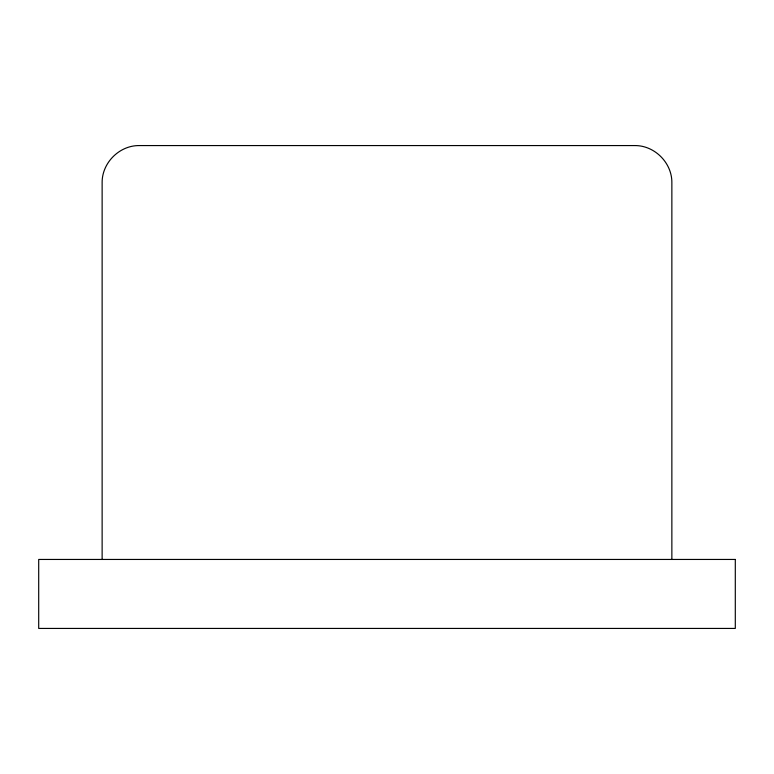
<?xml version="1.0" encoding="UTF-8"?>
<svg xmlns="http://www.w3.org/2000/svg" width="774" height="774" viewBox="0 0 774 774"><rect width="100%" height="100%" fill="white"/><g stroke="black" fill="none" stroke-linecap="round" stroke-linejoin="round"><path stroke-width="1.16" d="M671.861 559.447L671.861 182.712C672.093 162.84 654.591 145.338 634.719 145.57L139.281 145.57C119.409 145.338 101.907 162.84 102.129 182.712L102.129 559.447M735.3 559.447L38.7 559.447L38.7 628.43L735.3 628.43L735.3 559.447"/></g></svg>
